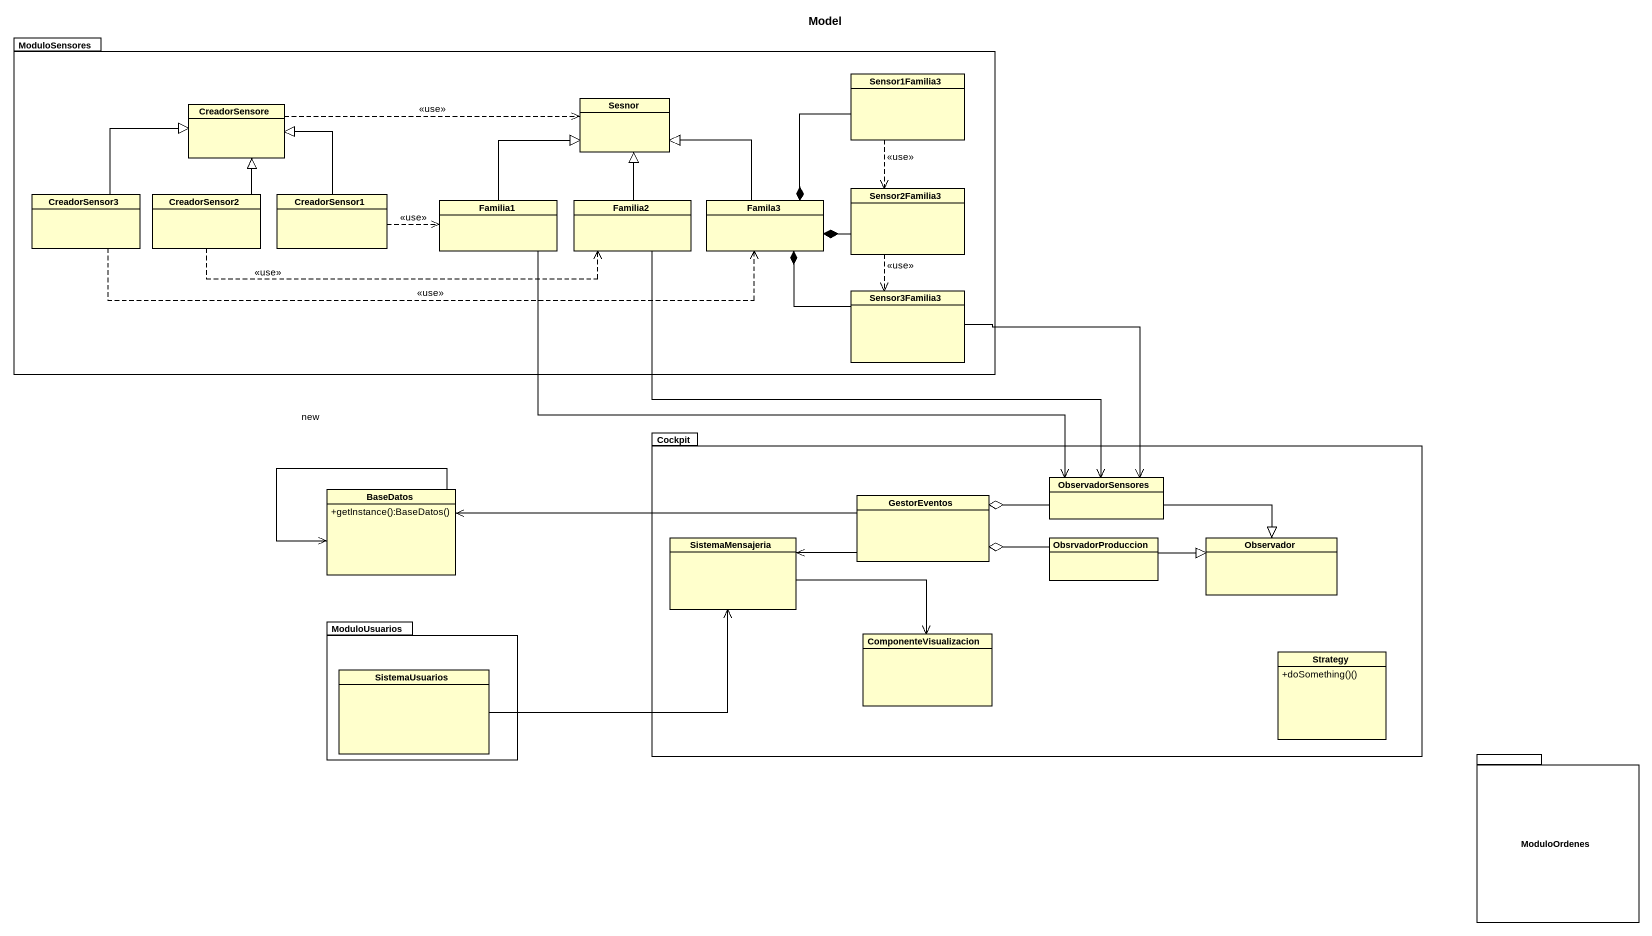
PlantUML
@startuml
title Model
hide circle
hide empty members
skinparam classAttributeIconSize 0
package ModuloSensores {
  class Sesnor
  class Sensor1Familia3
  class CreadorSensore
  class CreadorSensor3
  class CreadorSensor2
  class CreadorSensor1
  class Familia1
  class Familia2
  class Famila3
  class Sensor2Familia3
  class Sensor3Familia3
}
package Cockpit {
  class ObservadorSensores
  class GestorEventos
  class SistemaMensajeria
  class ObsrvadorProduccion
  class Observador
  class ComponenteVisualizacion
  class Strategy {
    +doSomething()()
  }
}
class BaseDatos {
  +getInstance():BaseDatos()
}
package ModuloUsuarios {
  class SistemaUsuarios
}
package ModuloOrdenes {
}
Sensor1Familia3 ..> Sensor2Familia3 : <<use>>
CreadorSensore .right.> Sesnor : <<use>>
CreadorSensor3 -up-|> CreadorSensore
CreadorSensor3 .right.> Famila3 : <<use>>
CreadorSensor2 -up-|> CreadorSensore
CreadorSensor2 .right.> Familia2 : <<use>>
CreadorSensor1 -up-|> CreadorSensore
CreadorSensor1 .right.> Familia1 : <<use>>
Familia1 -up-|> Sesnor
Familia1 -right-> ObservadorSensores
Familia2 -up-|> Sesnor
Familia2 -right-> ObservadorSensores
Famila3 -up-|> Sesnor
Famila3 *-up- Sensor1Familia3
Famila3 *-right- Sensor2Familia3
Famila3 *-- Sensor3Familia3
Sensor2Familia3 ..> Sensor3Familia3 : <<use>>
Sensor3Familia3 --> ObservadorSensores
ObservadorSensores -right-|> Observador
BaseDatos --> BaseDatos : new
GestorEventos o-right- ObservadorSensores
GestorEventos -left-> BaseDatos
GestorEventos -left-> SistemaMensajeria
GestorEventos o-right- ObsrvadorProduccion
SistemaMensajeria -right-> ComponenteVisualizacion
ObsrvadorProduccion -right-|> Observador
SistemaUsuarios -right-> SistemaMensajeria
@enduml
